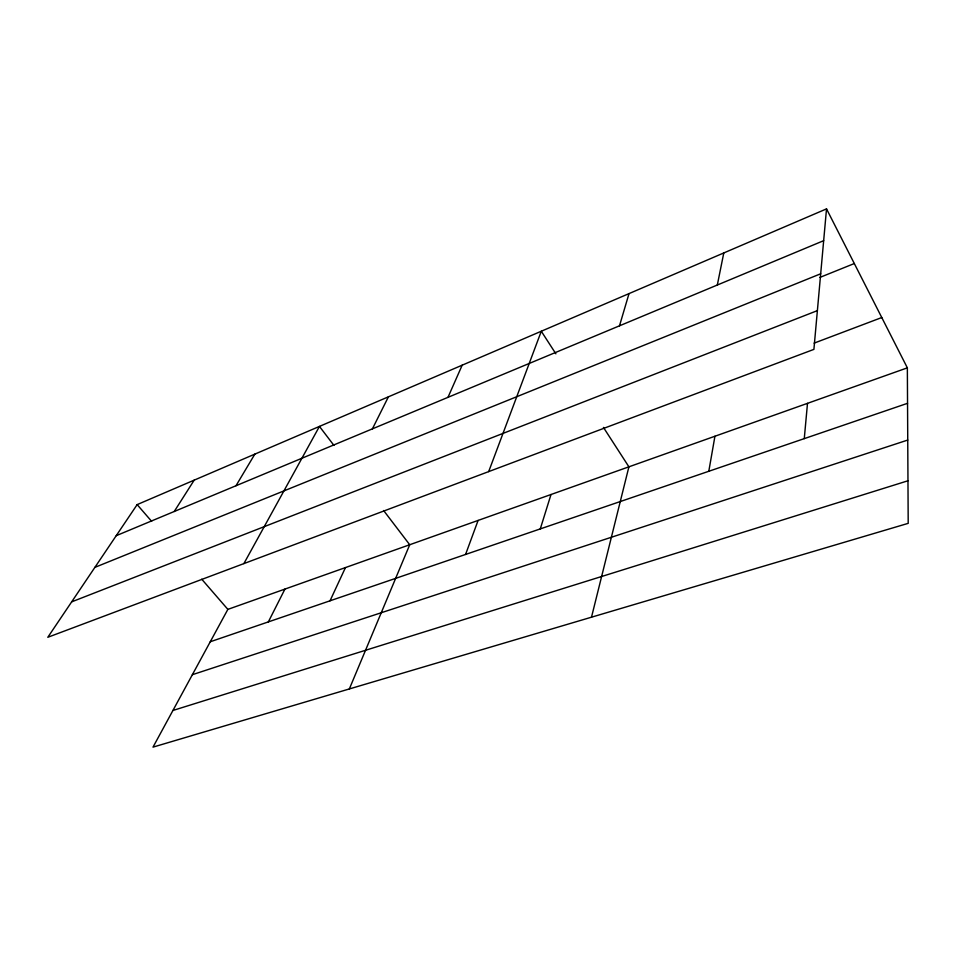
<?xml version="1.0" encoding="UTF-8"?>
<svg xmlns="http://www.w3.org/2000/svg" width="956" height="956" viewBox="0 0 956 956"><rect width="100%" height="100%" fill="white"/><g stroke="black" fill="none" stroke-linecap="round" stroke-linejoin="round"><path stroke-width="1.43" d="M826.522 208.874L813.903 349.382L47.8 637.293L137.15 504.613L826.522 208.874L907.352 367.845L908.2 523.35L153.008 747.126L227.863 609.378L907.352 367.845M804.271 438.625L807.497 403.348M708.802 471.272L714.933 436.247M717.323 285.019L723.788 252.946M591.501 617.194L628.905 466.827L603.439 427.416M619.5 325.805L629.012 293.611M540.283 528.907L551.003 494.515M465.572 554.444L478.096 520.434M488.683 471.607L541.287 331.242L555.878 353.816M349.346 688.941L409.718 544.741L383.619 510.528M447.982 397.338L462.178 365.18M330.023 600.81L345.451 567.589M372.41 428.85L388.411 396.824M268.349 621.89L284.936 589.087M243.876 563.61L319.447 426.412L333.943 445.412M236.001 485.732L254.846 454.124M174.231 511.496L194.199 480.139M116.238 535.683L823.666 240.673M94.895 567.362L820.69 273.774M819.925 277.407L854.317 263.533M71.664 601.862L817.38 310.628M814.106 343.132L881.779 317.535M210.26 641.763L907.543 403.312M192.359 674.697L907.746 440.059M172.916 710.475L907.973 480.772M137.15 504.613L151.622 521.319M201.74 579.205L227.863 609.378"/></g></svg>
